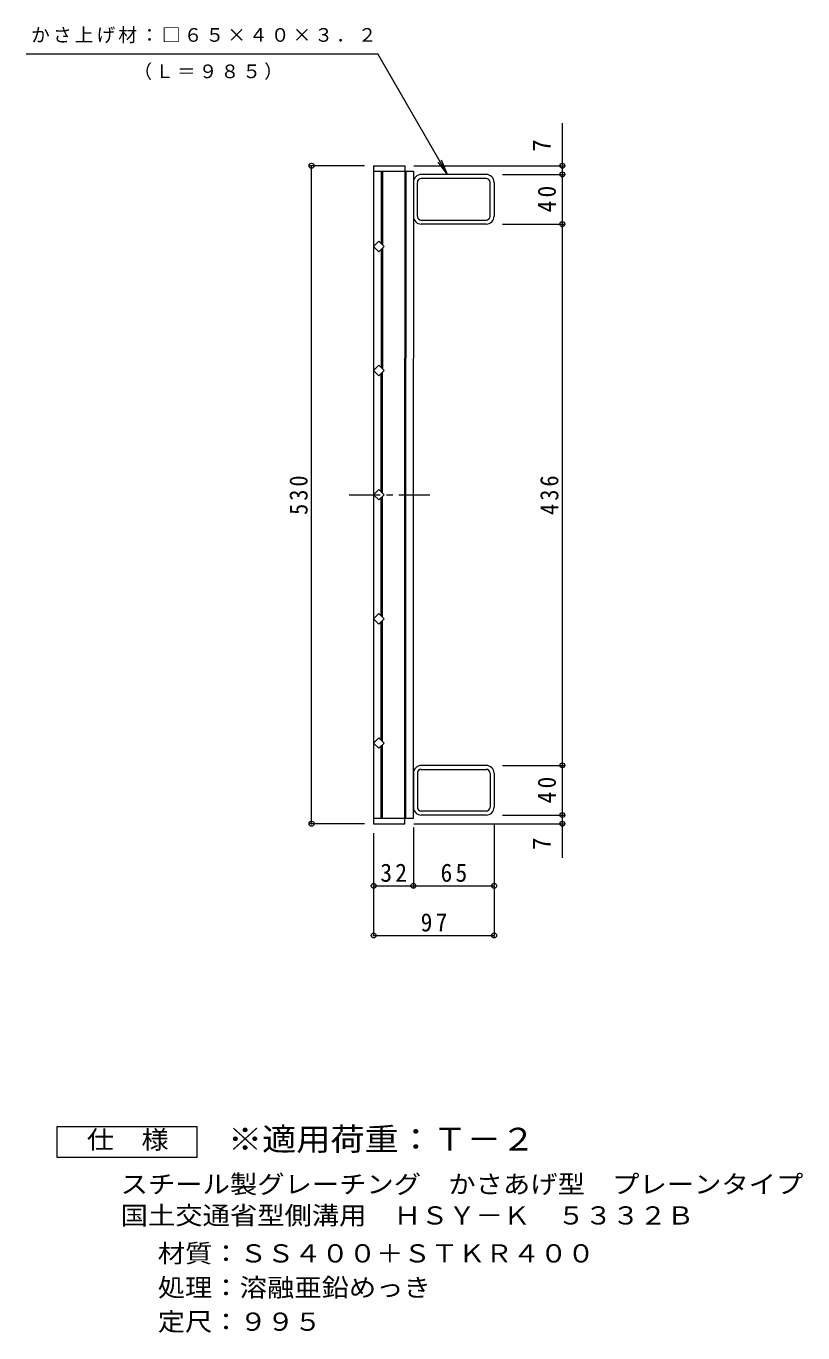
# Model space of a CAD drawing. Units: millimetres, scale not verified. Extents: x -789 to 1337, y -688 to 1514.
# Drawn here: x 226 to 851, y -506 to 546 of the extents above; entities that cross this region are included whole.
import ezdxf
from ezdxf.enums import TextEntityAlignment as Align

# ---------------------------------------------------------------- set-up
doc = ezdxf.new("R2010")
doc.units = ezdxf.units.MM
doc.header["$LTSCALE"] = 5
doc.header["$PDMODE"] = 32
doc.header["$PDSIZE"] = 4
doc.linetypes.add('CHAIN1', pattern=[8, 5, -1, 1, -1])
for name, color, linetype, lineweight in [('B-1', 2, 'Continuous', 9), ('B-2', 3, 'Continuous', 9), ('B-4', 7, 'Continuous', 9), ('B-5', 7, 'Continuous', 9), ('F-4_F-4ﾚｲﾔ', 2, 'Continuous', 9)]:
    doc.layers.add(name, color=color, linetype=linetype, lineweight=lineweight)
doc.layers.add('F-5_F-5ﾚｲﾔ', color=2, linetype='Continuous')
doc.styles.add('ＭＳ ゴシック', font='')
doc.styles.get('ＭＳ ゴシック').set_extended_font_data('MS Gothic')

msp = doc.modelspace()

# ---------------------------------------------------------------- linework, layer by layer
at = {"layer": 'B-1'}
for p, q in [((596.181, 426.621), (543.981, 426.621)), ((596.181, 423.422), (543.981, 423.422)), ((537.581, 420.222), (537.581, 393.022)), ((540.781, 393.022), (540.781, 420.221)), ((599.381, 393.022), (599.381, 420.221)), ((602.581, 420.222), (602.581, 393.022)), ((543.981, 389.822), (596.181, 389.822)), ((596.181, 386.621), (543.981, 386.621)), ((596.181, -49.378), (543.981, -49.378)), ((543.981, -52.579), (596.181, -52.579)), ((537.581, -55.779), (537.581, -82.979)), ((540.781, -55.779), (540.781, -82.978)), ((599.381, -55.779), (599.381, -82.978)), ((602.581, -55.779), (602.581, -82.979)), ((596.181, -86.179), (543.981, -86.179)), ((596.181, -89.379), (543.981, -89.379))]:
    msp.add_line(p, q, dxfattribs=at)
for centre, radius, start, end in [((543.981, 420.222), 6.4, 90, 180), ((543.981, 420.221), 3.2, 90, 180), ((596.181, 420.222), 6.4, 0, 90), ((596.181, 420.221), 3.2, 0, 90), ((543.981, 393.022), 6.4, 180, 270), ((543.981, 393.022), 3.2, 180, 270), ((596.181, 393.022), 6.4, 270, 0), ((596.181, 393.022), 3.2, 270, 0), ((543.981, -55.779), 6.4, 90, 180), ((543.981, -55.779), 3.2, 90, 180), ((596.181, -55.779), 6.4, 0, 90), ((596.181, -55.779), 3.2, 0, 90), ((543.981, -82.979), 6.4, 180, 270), ((543.981, -82.978), 3.2, 180, 270), ((596.181, -82.978), 3.2, 270, 0), ((596.181, -82.979), 6.4, 270, 0)]:
    msp.add_arc(centre, radius, start, end, dxfattribs=at)
at = {"layer": 'B-2'}
for p, q in [((505.581, 433.621), (530.581, 433.621)), ((505.581, 433.621), (505.581, -96.379)), ((530.581, 433.621), (530.581, 278.622)), ((505.581, 429.121), (537.581, 429.121)), ((511.581, 429.121), (511.581, 371.107)), ((512.581, 429.121), (512.581, 370.107)), ((531.581, 429.121), (531.581, 278.622)), ((537.581, 429.121), (537.581, 278.622)), ((511.581, 366.136), (511.581, 271.107)), ((512.581, 367.136), (512.581, 270.107)), ((530.581, -96.379), (530.581, 278.622)), ((531.581, -91.879), (531.581, 278.622)), ((537.581, -91.879), (537.581, 278.622)), ((511.581, 171.107), (511.581, 266.136)), ((512.581, 170.107), (512.581, 267.136)), ((511.581, 71.107), (511.581, 166.136)), ((512.581, 70.107), (512.581, 167.136)), ((511.581, -28.893), (511.581, 66.136)), ((512.581, -29.893), (512.581, 67.136)), ((511.581, -91.879), (511.581, -33.864)), ((512.581, -91.879), (512.581, -32.864)), ((505.581, -91.879), (537.581, -91.879)), ((505.581, -96.379), (530.581, -96.379))]:
    msp.add_line(p, q, dxfattribs=at)
at = {"layer": 'B-2', "linetype": 'CHAIN1'}
msp.add_line((485.952, 168.622), (553.559, 168.622), dxfattribs=at)
at = {"layer": 'B-2'}
for points in [[(514.066, 368.621), (509.824, 364.379), (505.581, 368.621), (509.824, 372.864)], [(514.066, 268.621), (509.824, 264.379), (505.581, 268.621), (509.824, 272.864)], [(514.066, 168.622), (509.824, 172.864), (505.581, 168.622), (509.824, 164.379)], [(514.066, 68.622), (509.824, 72.864), (505.581, 68.622), (509.824, 64.379)], [(514.066, -31.378), (509.824, -27.136), (505.581, -31.378), (509.824, -35.621)]]:
    msp.add_lwpolyline(points, close=True, dxfattribs=at)
at = {"layer": 'B-4'}
for p, q in [((657.581, -123.799), (657.581, 467.798)), ((498.081, 433.621), (454.081, 433.621)), ((455.581, -96.379), (455.581, 433.621)), ((538.081, 433.621), (659.081, 433.621)), ((609.264, 426.622), (659.081, 426.622)), ((609.264, 386.622), (659.081, 386.622)), ((609.264, -49.379), (659.081, -49.379)), ((609.264, -89.379), (659.081, -89.379)), ((498.081, -96.379), (454.081, -96.379)), ((537.581, -99.379), (537.581, -147.878)), ((538.081, -96.379), (659.081, -96.379)), ((602.581, -96.879), (602.581, -187.878)), ((505.581, -146.378), (602.581, -146.378))]:
    msp.add_line(p, q, dxfattribs=at)
msp.add_lwpolyline([(505.581, -103.879), (505.581, -186.379), (602.581, -186.379)], dxfattribs=at)
for p in [(455.581, 433.621), (657.581, 433.621), (657.581, 426.622), (657.581, 386.622), (657.581, -49.379), (455.581, -96.379), (657.581, -89.379), (657.581, -96.379), (505.581, -146.378), (537.581, -146.378), (602.581, -146.378), (505.581, -186.379), (602.581, -186.379)]:
    msp.add_point(p, dxfattribs=at)
at = {"layer": 'B-5'}
for p, q in [((225.629, 523.621), (509.078, 523.621)), ((565.081, 426.621), (509.078, 523.621)), ((565.081, 426.621), (557.471, 436.538)), ((565.081, 426.621), (560.297, 438.17))]:
    msp.add_line(p, q, dxfattribs=at)
at = {"layer": 'F-4_F-4ﾚｲﾔ'}
msp.add_lwpolyline([(250.757, -365.121), (250.757, -340.12), (363.257, -340.12), (363.257, -365.121)], close=True, dxfattribs=at)

# ---------------------------------------------------------------- texts
at = {"layer": 'B-4', "color": 2, "style": 'ＭＳ ゴシック'}
for p in [(652.581, 444.913), (652.581, -117.448)]:
    msp.add_text('7', height=14.66, rotation=90, dxfattribs=at).set_placement(p, align=Align.BOTTOM_LEFT)
at = {"layer": 'B-4', "color": 2, "char_height": 14.66, "attachment_point": 7, "rotation": 90, "style": 'ＭＳ ゴシック'}
for s, insert in [('\\T1.27;\\W0.95;40', (652.581, 395.997)), ('\\T1.27;\\W0.9;530', (452.581, 152.371)), ('\\T1.27;\\W0.9;436', (654.581, 152.371)), ('\\T1.27;\\W0.95;40', (652.581, -80.004))]:
    msp.add_mtext(s, dxfattribs=dict(at, insert=insert))
at = {"layer": 'B-4', "color": 2, "char_height": 14.66, "attachment_point": 7, "style": 'ＭＳ ゴシック'}
for s, insert in [('\\T1.27;\\W0.95;32', (510.956, -143.378)), ('\\T1.27;\\W0.95;65', (559.456, -143.378)), ('\\T1.27;\\W0.95;97', (543.456, -183.378))]:
    msp.add_mtext(s, dxfattribs=dict(at, insert=insert))
at = {"layer": 'B-5', "char_height": 11, "attachment_point": 7, "style": 'ＭＳ ゴシック'}
for s, insert in [('\\T1.17;かさ上げ材：□６５×４０×３．２', (229.714, 532.263)), ('\\T1.17;（Ｌ＝９８５）', (312.071, 502.707))]:
    msp.add_mtext(s, dxfattribs=dict(at, insert=insert))
at = {"layer": 'F-4_F-4ﾚｲﾔ', "style": 'ＭＳ ゴシック', "width": 1.1}
for s, p in [('仕\u3000様', (274.507, -362.621)), ('スチール製グレーチング\u3000かさあげ型\u3000プレーンタイプ', (301.801, -398.461)), ('国土交通省型側溝用\u3000ＨＳＹ－Ｋ\u3000５３３２Ｂ', (301.801, -423.605)), ('材質：ＳＳ４００＋ＳＴＫＲ４００', (331.658, -454.166)), ('処理：溶融亜鉛めっき', (331.658, -481.667)), ('定尺：９９５', (331.658, -509.167))]:
    msp.add_text(s, height=14.66, dxfattribs=at).set_placement(p, align=Align.BOTTOM_LEFT)
at = {"layer": 'F-5_F-5ﾚｲﾔ', "color": 3, "style": 'ＭＳ ゴシック', "width": 1.1}
msp.add_text('※適用荷重：Ｔ－２', height=18.33, dxfattribs=at).set_placement((388.257, -365.121), align=Align.BOTTOM_LEFT)

doc.saveas('drawing.dxf')
